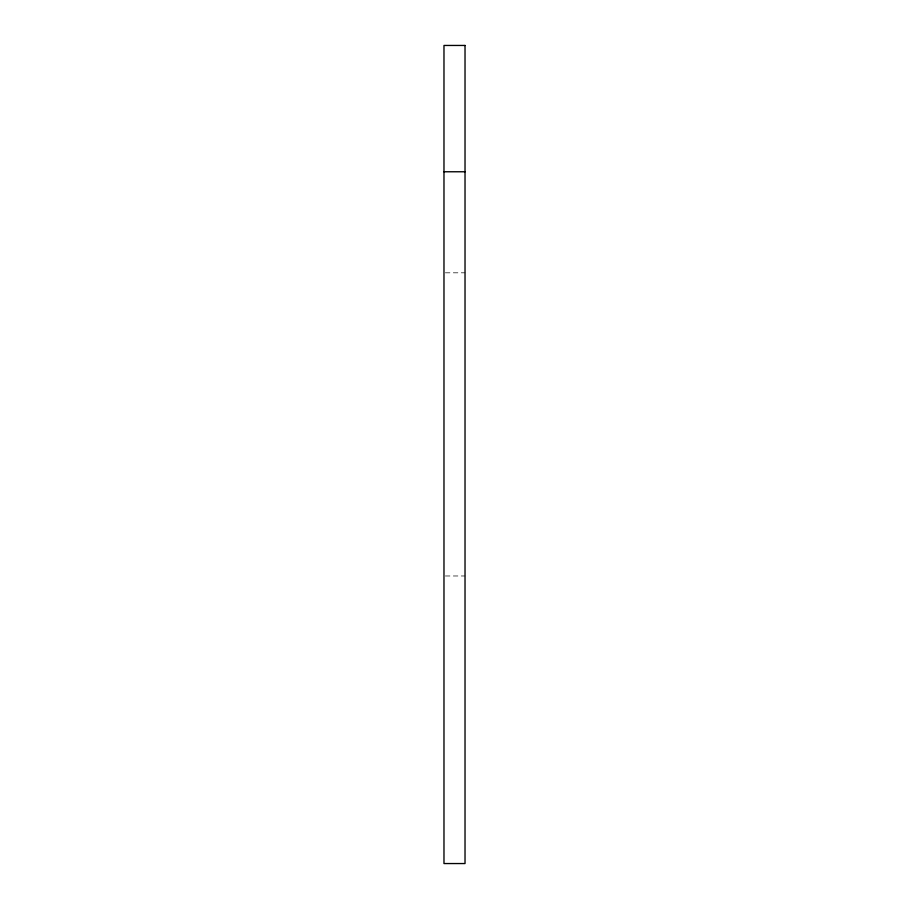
<?xml version="1.0" encoding="UTF-8"?>
<svg xmlns="http://www.w3.org/2000/svg" width="909" height="909" viewBox="0 0 909 909"><rect width="100%" height="100%" fill="white"/><g stroke="black" fill="none" stroke-linecap="round" stroke-linejoin="round"><path stroke-width="0.68" stroke-dasharray="4.54 3.41" d="M445.376 272.814L465.022 272.814M445.376 575.976L465.022 575.976"/><path stroke-width="1.36" d="M443.978 171.767L465.022 171.767M465.022 45.45L443.978 45.45L443.978 863.55L465.022 863.55L465.022 45.45"/></g></svg>
